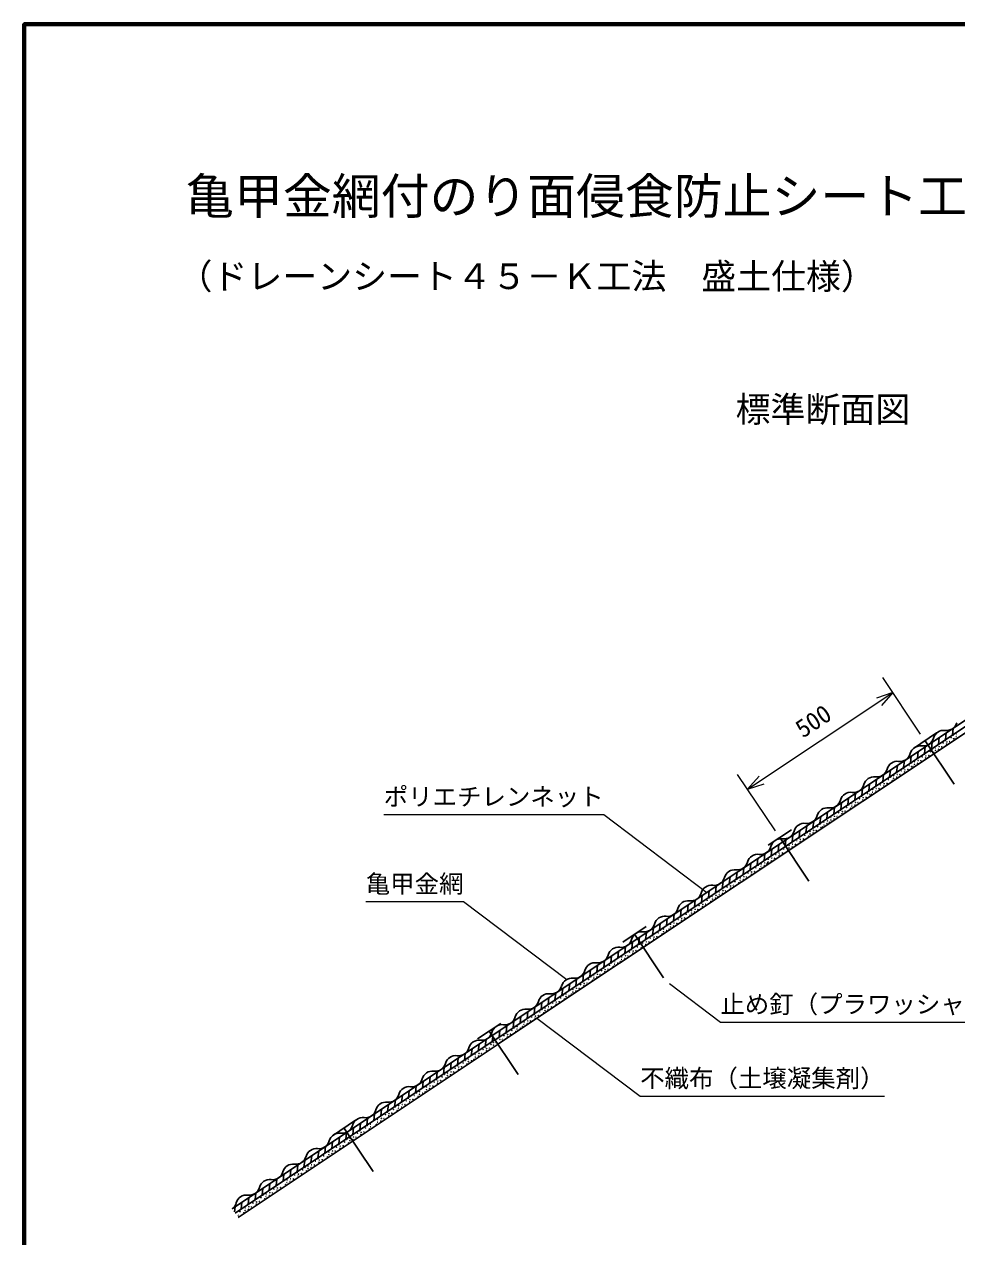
# Model space of a CAD drawing. Units: millimetres, scale not verified. Extents: x 200 to 8200, y 200 to 5740.
# Drawn here: x 200 to 2871, y 2266 to 5740 of the extents above; entities that cross this region are included whole.
import ezdxf
from ezdxf.enums import TextEntityAlignment as Align

# ---------------------------------------------------------------- set-up
doc = ezdxf.new("R2010")
doc.units = ezdxf.units.MM
doc.header["$LTSCALE"] = 20
for name, color, linetype, lineweight in [('C-STR', 1, 'Continuous', 25), ('C-STR-DIM', 1, 'Continuous', 13), ('C-STR-HTXT', 1, 'Continuous', 13), ('C-TTL', 2, 'Continuous', 70)]:
    doc.layers.add(name, color=color, linetype=linetype, lineweight=lineweight)
doc.layers.add('C-TTL-TXT', color=7, linetype='Continuous')
doc.styles.add('ＭＳ ゴシック', font='')
doc.styles.get('ＭＳ ゴシック').set_extended_font_data('MS Gothic')

msp = doc.modelspace()

# ---------------------------------------------------------------- linework, layer by layer
at = {"layer": 'C-STR', "color": 7}
for p, q in [((1540.2, 2843.06), (3048.14, 3848.35)), ((1548.52, 2830.58), (3051.29, 3832.42)), ((1556.84, 2818.1), (3054.44, 3816.5)), ((2860.47, 3723.24), (2858.32, 3703.77)), ((2813.15, 3709.72), (2746.58, 3665.34)), ((2863.07, 3562.72), (2779.87, 3687.53)), ((2800.56, 3683.3), (2798.41, 3663.84)), ((2820.53, 3696.61), (2818.38, 3677.15)), ((2840.5, 3709.92), (2838.35, 3690.46)), ((2760.62, 3656.67), (2758.47, 3637.21)), ((2780.59, 3669.99), (2778.44, 3650.52)), ((2700.72, 3616.73), (2698.56, 3597.27)), ((2720.69, 3630.05), (2718.53, 3610.58)), ((2740.66, 3643.36), (2738.5, 3623.9)), ((2660.78, 3590.11), (2658.63, 3570.65)), ((2680.75, 3603.42), (2678.6, 3583.96)), ((2600.87, 3550.17), (2598.72, 3530.71)), ((2620.84, 3563.48), (2618.69, 3544.02)), ((2640.81, 3576.8), (2638.66, 3557.33)), ((2540.96, 3510.23), (2538.81, 3490.77)), ((2560.93, 3523.54), (2558.78, 3504.08)), ((2580.9, 3536.86), (2578.75, 3517.4)), ((2501.02, 3483.61), (2498.87, 3464.14)), ((2520.99, 3496.92), (2518.84, 3477.46)), ((2441.12, 3443.67), (2438.96, 3424.21)), ((2461.09, 3456.98), (2458.93, 3437.52)), ((2481.06, 3470.29), (2478.9, 3450.83)), ((2397.12, 3432.37), (2330.56, 3387.99)), ((2447.05, 3285.37), (2363.84, 3410.18)), ((2401.18, 3417.04), (2399.03, 3397.58)), ((2421.15, 3430.36), (2419, 3410.89)), ((2341.27, 3377.1), (2339.12, 3357.64)), ((2361.24, 3390.42), (2359.09, 3370.95)), ((2381.21, 3403.73), (2379.06, 3384.27)), ((2281.36, 3337.17), (2279.21, 3317.7)), ((2301.33, 3350.48), (2299.18, 3331.02)), ((2321.3, 3363.79), (2319.15, 3344.33)), ((2241.42, 3310.54), (2239.27, 3291.08)), ((2261.39, 3323.85), (2259.24, 3304.39)), ((2181.52, 3270.6), (2179.37, 3251.14)), ((2201.49, 3283.91), (2199.33, 3264.45)), ((2221.46, 3297.23), (2219.3, 3277.77)), ((2121.61, 3230.66), (2119.46, 3211.2)), ((2141.58, 3243.98), (2139.43, 3224.51)), ((2161.55, 3257.29), (2159.4, 3237.83)), ((2081.67, 3204.04), (2079.52, 3184.58)), ((2101.64, 3217.35), (2099.49, 3197.89)), ((2021.76, 3164.1), (2019.61, 3144.64)), ((2041.73, 3177.41), (2039.58, 3157.95)), ((2061.7, 3190.73), (2059.55, 3171.26)), ((1981.1, 3155.02), (1914.53, 3110.64)), ((2031.02, 3008.02), (1947.82, 3132.83)), ((1981.82, 3137.47), (1979.67, 3118.01)), ((2001.79, 3150.79), (1999.64, 3131.32)), ((1921.92, 3097.54), (1919.77, 3078.07)), ((1941.89, 3110.85), (1939.73, 3091.39)), ((1961.86, 3124.16), (1959.7, 3104.7)), ((1862.01, 3057.6), (1859.86, 3038.13)), ((1881.98, 3070.91), (1879.83, 3051.45)), ((1901.95, 3084.22), (1899.8, 3064.76)), ((1822.07, 3030.97), (1819.92, 3011.51)), ((1842.04, 3044.28), (1839.89, 3024.82)), ((1762.16, 2991.03), (1760.01, 2971.57)), ((1782.13, 3004.35), (1779.98, 2984.88)), ((1802.1, 3017.66), (1799.95, 2998.2)), ((1722.23, 2964.41), (1720.07, 2944.95)), ((1742.19, 2977.72), (1740.04, 2958.26)), ((1662.32, 2924.47), (1660.17, 2905.01)), ((1682.29, 2937.78), (1680.13, 2918.32)), ((1702.26, 2951.1), (1700.1, 2931.63)), ((1602.41, 2884.53), (1600.26, 2865.07)), ((1622.38, 2897.84), (1620.23, 2878.38)), ((1642.35, 2911.16), (1640.2, 2891.69)), ((1565.16, 2877.73), (1498.6, 2833.35)), ((1615.08, 2730.73), (1531.88, 2855.54)), ((1562.47, 2857.91), (1560.32, 2838.44)), ((1582.44, 2871.22), (1580.29, 2851.76)), ((795.71, 2346.73), (1540.81, 2843.47)), ((804.03, 2334.25), (1549.14, 2830.99)), ((812.35, 2321.77), (1557.46, 2818.51)), ((1502.56, 2817.97), (1500.41, 2798.5)), ((1522.53, 2831.28), (1520.38, 2811.82)), ((1542.15, 2841.45), (1540.35, 2825.13)), ((1462.63, 2791.34), (1460.47, 2771.88)), ((1482.59, 2804.65), (1480.44, 2785.19)), ((1402.72, 2751.4), (1400.57, 2731.94)), ((1422.69, 2764.72), (1420.53, 2745.25)), ((1442.66, 2778.03), (1440.5, 2758.57)), ((1342.81, 2711.47), (1340.66, 2692)), ((1362.78, 2724.78), (1360.63, 2705.32)), ((1382.75, 2738.09), (1380.6, 2718.63)), ((1302.87, 2684.84), (1300.72, 2665.38)), ((1322.84, 2698.15), (1320.69, 2678.69)), ((1242.96, 2644.9), (1240.81, 2625.44)), ((1262.93, 2658.21), (1260.78, 2638.75)), ((1282.9, 2671.53), (1280.75, 2652.06)), ((1203.03, 2618.28), (1200.87, 2598.81)), ((1222.99, 2631.59), (1220.84, 2612.13)), ((1149.05, 2600.32), (1082.48, 2555.94)), ((1198.97, 2453.32), (1115.76, 2578.13)), ((1143.12, 2578.34), (1140.97, 2558.87)), ((1163.09, 2591.65), (1160.93, 2572.19)), ((1183.06, 2604.96), (1180.9, 2585.5)), ((1083.21, 2538.4), (1081.06, 2518.94)), ((1103.18, 2551.71), (1101.03, 2532.25)), ((1123.15, 2565.02), (1121, 2545.56)), ((1043.27, 2511.77), (1041.12, 2492.31)), ((1063.24, 2525.09), (1061.09, 2505.62)), ((983.36, 2471.84), (981.21, 2452.37)), ((1003.33, 2485.15), (1001.18, 2465.69)), ((1023.3, 2498.46), (1021.15, 2479)), ((923.46, 2431.9), (921.3, 2412.43)), ((943.43, 2445.21), (941.27, 2425.75)), ((963.39, 2458.52), (961.24, 2439.06)), ((883.52, 2405.27), (881.37, 2385.81)), ((903.49, 2418.58), (901.33, 2399.12)), ((823.61, 2365.33), (821.46, 2345.87)), ((843.58, 2378.65), (841.43, 2359.18)), ((863.55, 2391.96), (861.4, 2372.5)), ((803.64, 2352.02), (802.01, 2337.28))]:
    msp.add_line(p, q, dxfattribs=at)
for centre in [(2838.37, 3688.3), (2842.42, 3683.96), (2850.54, 3685.25), (2854.83, 3696.15), (2861.11, 3703.46), (2861.57, 3693.08), (2865.76, 3693.42), (2869.69, 3699.67), (2869.84, 3707.09), (2778.46, 3648.36), (2794.92, 3656.21), (2801.2, 3663.52), (2805.85, 3653.48), (2809.78, 3659.74), (2809.93, 3667.16), (2818.81, 3662.73), (2820.35, 3670.46), (2827.8, 3670.09), (2832.09, 3680.99), (2841.55, 3677.89), (2735.02, 3616.27), (2741.3, 3623.58), (2741.76, 3613.21), (2745.94, 3613.55), (2749.88, 3619.8), (2750.03, 3627.22), (2758.9, 3622.79), (2760.44, 3630.52), (2767.89, 3630.15), (2772.18, 3641.05), (2781.64, 3637.95), (2782.51, 3644.02), (2790.63, 3645.31), (2681.39, 3583.65), (2689.97, 3579.86), (2690.12, 3587.28), (2699, 3582.85), (2700.54, 3590.58), (2707.98, 3590.21), (2712.28, 3601.11), (2718.56, 3608.42), (2721.74, 3598.01), (2722.6, 3604.08), (2730.72, 3605.37), (2621.48, 3543.71), (2630.21, 3547.34), (2639.09, 3542.91), (2640.63, 3550.64), (2648.08, 3550.27), (2652.37, 3561.17), (2658.65, 3568.49), (2661.83, 3558.07), (2662.7, 3564.14), (2670.82, 3565.43), (2675.11, 3576.33), (2686.04, 3573.61), (2580.72, 3510.71), (2588.17, 3510.33), (2592.46, 3521.24), (2598.74, 3528.55), (2601.92, 3518.13), (2602.79, 3524.2), (2610.91, 3525.49), (2615.2, 3536.4), (2621.94, 3533.33), (2626.13, 3533.67), (2630.06, 3539.92), (2532.55, 3481.3), (2538.83, 3488.61), (2542.01, 3478.19), (2542.88, 3484.27), (2551, 3485.55), (2555.29, 3496.46), (2561.57, 3503.77), (2566.22, 3493.73), (2570.15, 3499.98), (2570.3, 3507.4), (2579.18, 3502.97), (2472.65, 3441.36), (2478.92, 3448.67), (2486.34, 3440.48), (2490.43, 3454.15), (2491.09, 3445.62), (2499.3, 3449.72), (2500.84, 3457.45), (2506.31, 3453.79), (2510.25, 3460.04), (2510.4, 3467.46), (2519.27, 3463.03), (2520.81, 3470.77), (2528.26, 3470.4), (2419.02, 3408.73), (2423.07, 3404.39), (2431.18, 3405.68), (2435.48, 3416.58), (2441.76, 3423.89), (2446.41, 3413.85), (2450.34, 3420.11), (2450.49, 3427.53), (2459.37, 3423.1), (2460.91, 3430.83), (2468.35, 3430.46), (2482.11, 3438.26), (2375.57, 3376.64), (2381.85, 3383.95), (2386.5, 3373.92), (2390.43, 3380.17), (2390.58, 3387.59), (2399.46, 3383.16), (2401, 3390.89), (2408.44, 3390.52), (2412.74, 3401.42), (2422.2, 3398.32), (2321.12, 3337.64), (2328.57, 3337.27), (2330.52, 3340.23), (2330.67, 3347.65), (2339.55, 3343.22), (2341.09, 3350.95), (2348.54, 3350.58), (2352.83, 3361.48), (2359.11, 3368.79), (2362.29, 3358.38), (2363.16, 3364.45), (2371.28, 3365.74), (2272.95, 3308.23), (2279.23, 3315.54), (2282.41, 3305.13), (2283.28, 3311.2), (2291.4, 3312.49), (2295.69, 3323.39), (2301.97, 3330.7), (2306.62, 3320.67), (2310.55, 3326.92), (2310.7, 3334.34), (2319.58, 3329.91), (2326.59, 3333.98), (2213.05, 3268.29), (2219.33, 3275.6), (2222.51, 3265.19), (2223.37, 3271.26), (2231.49, 3272.55), (2235.79, 3283.45), (2242.07, 3290.76), (2246.71, 3280.73), (2250.65, 3286.98), (2250.8, 3294.4), (2259.67, 3289.97), (2261.21, 3297.7), (2268.66, 3297.33), (2155.91, 3230.2), (2162.19, 3237.51), (2170.77, 3233.73), (2170.92, 3241.15), (2179.8, 3236.72), (2181.34, 3244.45), (2186.81, 3240.79), (2190.74, 3247.04), (2190.89, 3254.46), (2199.77, 3250.03), (2201.31, 3257.76), (2208.75, 3257.39), (2102.28, 3197.57), (2111.01, 3201.21), (2119.89, 3196.78), (2121.43, 3204.51), (2128.88, 3204.14), (2133.17, 3215.04), (2139.45, 3222.35), (2142.63, 3211.94), (2143.5, 3218.01), (2151.62, 3219.3), (2166.84, 3227.48), (2051.1, 3161.27), (2061.52, 3164.57), (2068.97, 3164.2), (2073.26, 3175.1), (2079.54, 3182.41), (2082.72, 3172), (2083.59, 3178.07), (2091.71, 3179.36), (2096, 3190.26), (2106.93, 3187.54), (2110.86, 3193.79), (1999.66, 3129.16), (2011.83, 3126.11), (2016.12, 3137.01), (2022.4, 3144.32), (2027.05, 3134.29), (2030.98, 3140.54), (2031.13, 3147.96), (2040.01, 3143.53), (2047.02, 3147.6), (2050.95, 3153.85), (2059.98, 3156.84), (1956.22, 3097.07), (1962.5, 3104.39), (1967.14, 3094.35), (1971.08, 3100.6), (1971.23, 3108.02), (1980.1, 3103.59), (1981.64, 3111.32), (1989.09, 3110.95), (1993.38, 3121.85), (2002.84, 3118.75), (2003.71, 3124.82), (1911.17, 3060.66), (1911.32, 3068.08), (1920.2, 3063.65), (1921.74, 3071.38), (1929.18, 3071.01), (1933.48, 3081.91), (1939.76, 3089.23), (1942.94, 3078.81), (1943.81, 3084.88), (1951.92, 3086.17), (1853.6, 3028.66), (1859.88, 3035.97), (1863.06, 3025.56), (1863.93, 3031.63), (1872.05, 3032.92), (1876.34, 3043.82), (1882.62, 3051.13), (1887.27, 3041.1), (1891.2, 3047.35), (1891.35, 3054.77), (1900.23, 3050.34), (1907.24, 3054.41), (1793.69, 2988.72), (1799.97, 2996.04), (1804.02, 2991.69), (1812.14, 2992.98), (1816.43, 3003.88), (1822.71, 3011.2), (1827.36, 3001.16), (1831.29, 3007.41), (1831.44, 3014.83), (1840.32, 3010.4), (1841.86, 3018.13), (1849.31, 3017.76), (1742.83, 2957.94), (1751.42, 2954.16), (1751.57, 2961.58), (1760.44, 2957.15), (1767.45, 2961.22), (1771.38, 2967.47), (1771.53, 2974.89), (1780.41, 2970.46), (1781.95, 2978.19), (1789.4, 2977.82), (1803.15, 2985.62), (1682.93, 2918.01), (1691.66, 2921.64), (1702.08, 2924.94), (1709.52, 2924.57), (1713.82, 2935.47), (1720.09, 2942.78), (1723.28, 2932.37), (1724.14, 2938.44), (1732.26, 2939.73), (1736.56, 2950.63), (1747.48, 2947.91), (1642.17, 2885), (1649.61, 2884.63), (1653.91, 2895.54), (1660.19, 2902.85), (1663.37, 2892.43), (1664.24, 2898.5), (1672.35, 2899.79), (1676.65, 2910.7), (1687.58, 2907.97), (1691.51, 2914.22), (1700.54, 2917.21), (1580.31, 2849.6), (1596.77, 2857.44), (1603.05, 2864.76), (1607.7, 2854.72), (1611.63, 2860.97), (1611.78, 2868.39), (1620.66, 2863.96), (1627.67, 2868.03), (1631.6, 2874.28), (1631.75, 2881.7), (1640.63, 2877.27), (1536.86, 2817.51), (1543.7, 2823.25), (1544.22, 2815.42), (1551.15, 2822.88), (1562.29, 2831.75), (1569.74, 2831.38), (1574.03, 2842.28), (1583.49, 2839.18), (1584.36, 2845.25), (1592.48, 2846.54), (1491.82, 2781.09), (1491.97, 2788.51), (1500.84, 2784.08), (1502.38, 2791.81), (1509.83, 2791.44), (1514.12, 2802.35), (1520.4, 2809.66), (1523.58, 2799.24), (1524.45, 2805.31), (1532.57, 2806.6), (1434.25, 2749.09), (1440.53, 2756.41), (1443.71, 2745.99), (1444.57, 2752.06), (1452.69, 2753.35), (1456.99, 2764.25), (1463.27, 2771.57), (1467.91, 2761.53), (1471.85, 2767.78), (1472, 2775.2), (1480.87, 2770.77), (1487.88, 2774.84), (1374.34, 2709.16), (1380.62, 2716.47), (1384.67, 2712.12), (1392.79, 2713.41), (1397.08, 2724.32), (1403.36, 2731.63), (1408.01, 2721.59), (1411.94, 2727.84), (1412.09, 2735.26), (1420.97, 2730.83), (1422.51, 2738.56), (1429.95, 2738.19), (1323.48, 2678.38), (1332.06, 2674.59), (1332.21, 2682.01), (1341.09, 2677.58), (1348.1, 2681.65), (1352.03, 2687.9), (1352.18, 2695.32), (1361.06, 2690.89), (1362.6, 2698.63), (1370.05, 2698.25), (1383.8, 2706.05), (1272.3, 2642.07), (1282.72, 2645.37), (1290.17, 2645), (1294.46, 2655.91), (1300.74, 2663.22), (1303.92, 2652.8), (1304.79, 2658.87), (1312.91, 2660.16), (1317.2, 2671.07), (1328.13, 2668.34), (1222.81, 2605.44), (1230.26, 2605.06), (1234.55, 2615.97), (1240.83, 2623.28), (1244.01, 2612.86), (1244.88, 2618.93), (1253, 2620.22), (1257.29, 2631.13), (1263.57, 2638.44), (1268.22, 2628.4), (1272.15, 2634.65), (1281.18, 2637.64), (1177.42, 2577.88), (1183.7, 2585.19), (1188.34, 2575.15), (1192.28, 2581.4), (1192.43, 2588.82), (1208.31, 2588.46), (1212.25, 2594.71), (1212.4, 2602.13), (1221.27, 2597.7), (1117.51, 2537.94), (1123.79, 2545.25), (1132.37, 2541.46), (1132.52, 2548.88), (1141.4, 2544.45), (1142.94, 2552.18), (1150.38, 2551.81), (1154.68, 2562.72), (1160.96, 2570.03), (1164.14, 2559.61), (1165.01, 2565.68), (1173.12, 2566.97), (1072.46, 2501.52), (1072.61, 2508.94), (1081.49, 2504.51), (1083.03, 2512.25), (1090.48, 2511.87), (1094.77, 2522.78), (1101.05, 2530.09), (1104.23, 2519.67), (1105.1, 2525.75), (1113.22, 2527.03), (1128.44, 2535.21), (1012.7, 2469), (1023.12, 2472.31), (1030.57, 2471.94), (1034.86, 2482.84), (1041.14, 2490.15), (1044.32, 2479.74), (1045.19, 2485.81), (1053.31, 2487.1), (1057.6, 2498), (1068.53, 2495.27), (963.21, 2432.37), (970.66, 2432), (974.95, 2442.9), (981.23, 2450.21), (984.41, 2439.8), (985.28, 2445.87), (993.4, 2447.16), (997.69, 2458.06), (1003.97, 2465.37), (1008.62, 2455.33), (1012.55, 2461.59), (1021.58, 2464.58), (915.05, 2402.96), (921.33, 2410.27), (924.51, 2399.86), (925.37, 2405.93), (933.49, 2407.22), (948.71, 2415.4), (952.65, 2421.65), (952.8, 2429.07), (961.67, 2424.64), (855.14, 2363.02), (861.42, 2370.33), (865.47, 2365.99), (873.59, 2367.28), (877.88, 2378.18), (884.16, 2385.49), (888.81, 2375.46), (892.74, 2381.71), (892.89, 2389.13), (901.77, 2384.7), (903.31, 2392.43), (910.75, 2392.06), (813.68, 2327.34), (817.97, 2338.25), (828.9, 2335.52), (832.83, 2341.77), (832.98, 2349.19), (841.86, 2344.76), (843.4, 2352.49), (850.85, 2352.12), (864.6, 2359.92)]:
    msp.add_circle(centre, 0.3, dxfattribs=at)
at = {"layer": 'C-STR'}
for centre, start, end in [((2833.56, 3686.77), 82.57791, 164.80209), ((2841.42, 3747.09), 262.57791, 344.80209), ((2774.86, 3702.72), 262.57791, 344.80209), ((2708.29, 3658.34), 262.57791, 344.80209), ((2767, 3642.39), 82.57791, 164.80209), ((2700.44, 3598.02), 82.57791, 164.80209), ((2633.87, 3553.64), 82.57791, 164.80209), ((2641.73, 3613.97), 262.57791, 344.80209), ((2575.17, 3569.59), 262.57791, 344.80209), ((2508.6, 3525.21), 262.57791, 344.80209), ((2567.31, 3509.27), 82.57791, 164.80209), ((2500.74, 3464.89), 82.57791, 164.80209), ((2434.18, 3420.51), 82.57791, 164.80209), ((2442.04, 3480.84), 262.57791, 344.80209), ((2367.62, 3376.14), 82.57791, 164.80209), ((2375.47, 3436.46), 262.57791, 344.80209), ((2308.91, 3392.09), 262.57791, 344.80209), ((2242.35, 3347.71), 262.57791, 344.80209), ((2301.05, 3331.76), 82.57791, 164.80209), ((2234.49, 3287.39), 82.57791, 164.80209), ((2167.92, 3243.01), 82.57791, 164.80209), ((2175.78, 3303.33), 262.57791, 344.80209), ((2109.22, 3258.96), 262.57791, 344.80209), ((2042.65, 3214.58), 262.57791, 344.80209), ((2101.36, 3198.63), 82.57791, 164.80209), ((1976.09, 3170.21), 262.57791, 344.80209), ((2034.8, 3154.26), 82.57791, 164.80209), ((1968.23, 3109.88), 82.57791, 164.80209), ((1901.67, 3065.51), 82.57791, 164.80209), ((1909.53, 3125.83), 262.57791, 344.80209), ((1842.96, 3081.45), 262.57791, 344.80209), ((1776.4, 3037.08), 262.57791, 344.80209), ((1835.1, 3021.13), 82.57791, 164.80209), ((1768.54, 2976.76), 82.57791, 164.80209), ((1701.97, 2932.38), 82.57791, 164.80209), ((1709.83, 2992.7), 262.57791, 344.80209), ((1635.41, 2888), 82.57791, 164.80209), ((1643.27, 2948.33), 262.57791, 344.80209), ((1576.7, 2903.95), 262.57791, 344.80209), ((1510.14, 2859.58), 262.57791, 344.80209), ((1568.85, 2843.63), 82.57791, 164.80209), ((1502.28, 2799.25), 82.57791, 164.80209), ((1435.72, 2754.88), 82.57791, 164.80209), ((1443.58, 2815.2), 262.57791, 344.80209), ((1377.01, 2770.82), 262.57791, 344.80209), ((1310.45, 2726.45), 262.57791, 344.80209), ((1369.15, 2710.5), 82.57791, 164.80209), ((1302.59, 2666.12), 82.57791, 164.80209), ((1236.03, 2621.75), 82.57791, 164.80209), ((1243.88, 2682.07), 262.57791, 344.80209), ((1169.46, 2577.37), 82.57791, 164.80209), ((1177.32, 2637.7), 262.57791, 344.80209), ((1110.76, 2593.32), 262.57791, 344.80209), ((1044.19, 2548.94), 262.57791, 344.80209), ((1102.9, 2533), 82.57791, 164.80209), ((1036.33, 2488.62), 82.57791, 164.80209), ((969.77, 2444.24), 82.57791, 164.80209), ((977.63, 2504.57), 262.57791, 344.80209), ((911.06, 2460.19), 262.57791, 344.80209), ((844.5, 2415.82), 262.57791, 344.80209), ((903.21, 2399.87), 82.57791, 164.80209), ((777.94, 2371.44), 305.73491, 344.80209), ((836.64, 2355.49), 82.57791, 164.80209)]:
    msp.add_arc(centre, 30.42, start, end, dxfattribs=at)
at = {"layer": 'C-STR-DIM'}
for p, q in [((2767.43, 3706.18), (2659.27, 3868.43)), ((2687.85, 3825.56), (2654.84, 3788)), ((2351.41, 3428.83), (2243.24, 3591.08)), ((2271.82, 3548.21), (2304.83, 3585.77)), ((2271.82, 3548.21), (2319.18, 3564.23))]:
    msp.add_line(p, q, dxfattribs=at)
msp.add_lwpolyline([(2271.82, 3548.21), (2687.85, 3825.56), (2640.48, 3809.54)], dxfattribs=at)
at = {"layer": 'C-STR-HTXT'}
for p, q in [((1229.52, 3476.18), (1859.52, 3476.18)), ((1859.52, 3476.18), (2155.13, 3253.01)), ((1178.03, 3226.44), (1458.03, 3226.44)), ((1458.03, 3226.44), (1753.64, 3003.27)), ((2047.82, 2991.62), (2193.75, 2881.45)), ((1668.49, 2892.53), (1964.1, 2669.36)), ((2193.75, 2881.45), (3173.75, 2881.45)), ((1964.1, 2669.36), (2664.1, 2669.36))]:
    msp.add_line(p, q, dxfattribs=at)
at = {"layer": 'C-TTL'}
msp.add_lwpolyline([(200, 200), (8200, 200), (8200, 5740), (200, 5740)], close=True, dxfattribs=at)

# ---------------------------------------------------------------- texts
at = {"layer": 'C-STR-DIM', "color": 7, "style": 'ＭＳ ゴシック'}
msp.add_text('500', height=51.32, rotation=33.69, dxfattribs=at).set_placement((2438.84, 3680.71), align=Align.BOTTOM_LEFT)
at = {"layer": 'C-STR-HTXT', "color": 7, "style": 'ＭＳ ゴシック'}
for s, p in [('ポリエチレンネット', (1229.52, 3486.18)), ('亀甲金網', (1178.03, 3236.44)), ('止め釘（プラワッシャー併用）', (2193.75, 2891.45)), ('不織布（土壌凝集剤）', (1964.1, 2679.36))]:
    msp.add_text(s, height=51.32, dxfattribs=at).set_placement(p, align=Align.BOTTOM_LEFT)
at = {"layer": 'C-TTL-TXT', "color": 3, "style": 'ＭＳ ゴシック'}
for s, height, p in [('亀甲金網付のり面侵食防止シート工施工図', 102.6, (661.05, 5165.74)), ('（ドレーンシート４５－Ｋ工法\u3000盛土仕様）', 73.31, (639.12, 4959.24))]:
    msp.add_text(s, height=height, dxfattribs=at).set_placement(p, align=Align.BOTTOM_LEFT)
at = {"layer": 'C-TTL-TXT', "style": 'ＭＳ ゴシック'}
msp.add_text('標準断面図', height=73.31, dxfattribs=at).set_placement((2237.48, 4578.33), align=Align.BOTTOM_LEFT)

doc.saveas('drawing.dxf')
